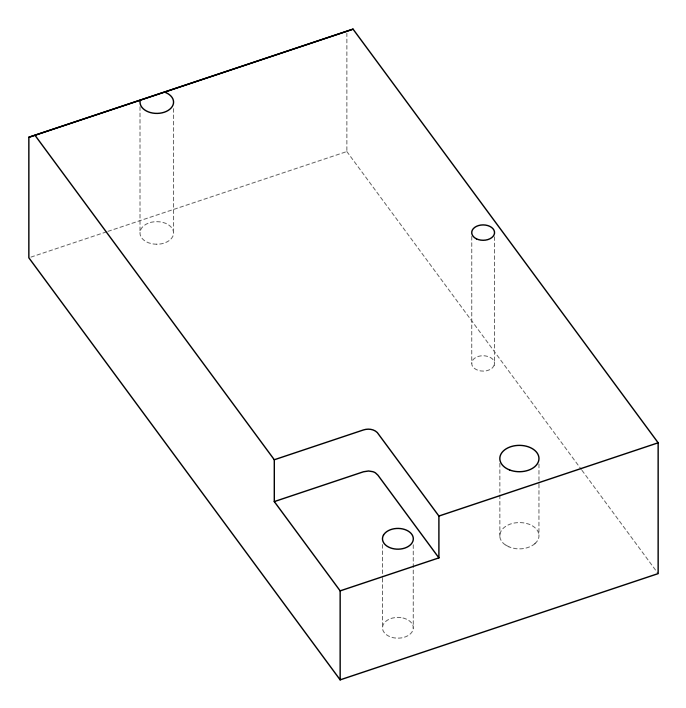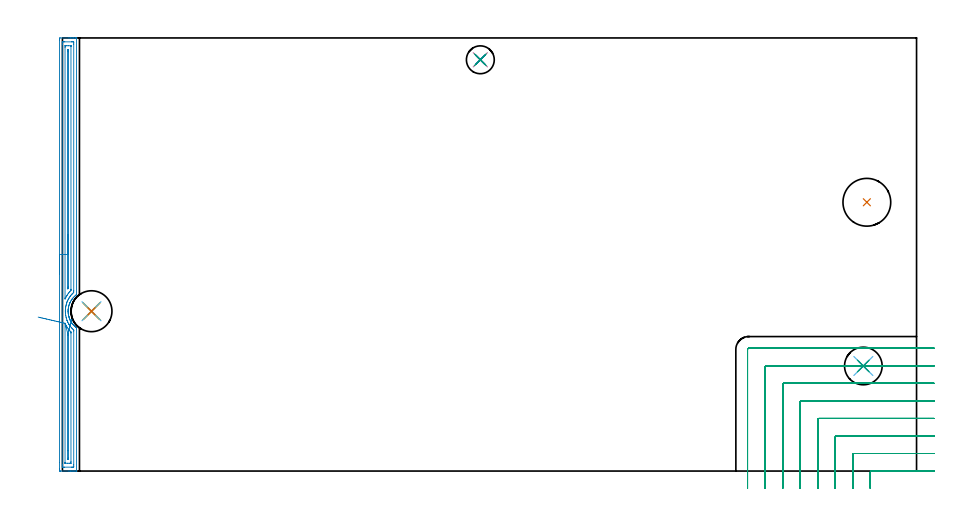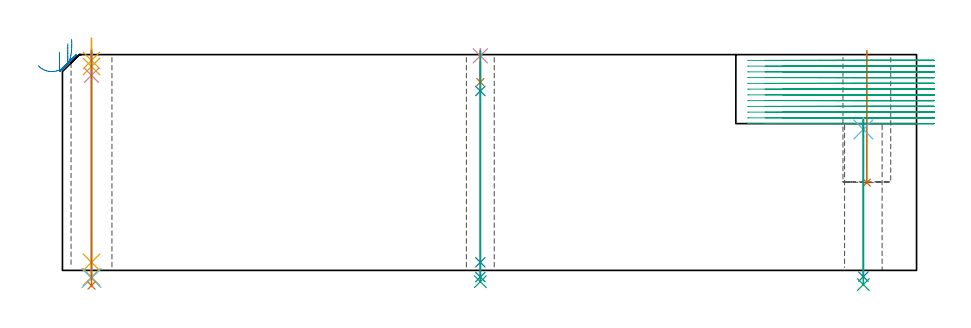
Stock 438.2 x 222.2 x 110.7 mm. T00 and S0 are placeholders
(PLAN: 15 operations, 12 tool changes, 33.4 min)
(1 INDEXABLE_INSERT_DRILL_BLIND_HOLE_FROM_SOLID | STEP1POCKET | NXT0302_020 | 0.27 min | 30803 mm3)
(2 AREA_MILL | FG_CHAMFER_SURFACE | UGT0205_001 | 7.19 min | 8410 mm3)
(3 MILL_CORNER_NOTCH_RECTANGULAR | CORNER_NOTCH_RECTANGULAR | NXT0201_011 | Follow Part, ap 3, ae 75% | 22.5 min | 226107 mm3)
(4 SPOT_DRILL | STEP1HOLE | NXT0321_9005460120000 | 0.03 min | 2 mm3)
(5 SPOT_DRILL_1 | STEP1HOLE_1 | NXT0321_9005460120000 | 0.05 min | 200 mm3)
(6 SPOT_DRILL_2 | STEP1HOLE_2 | NXT0321_9005460120000 | 0.06 min | 187 mm3)
(7 DRILL_BLIND_HOLE_INTO_CENTER | STEP1HOLE | NXT0301_065 | 0.07 min | 875 mm3)
(8 GUN_DRILL_THROUGH_HOLE | STEP1HOLE | UGT0307_005 | 0.54 min | 5234 mm3)
(9 DRILL_TO_ENLARGE_THROUGH_HOLE | STEP1HOLE | UGT0301_275 | 0.48 min | 11606 mm3)
(10 DRILL_BLIND_HOLE_INTO_CENTER_1 | STEP1HOLE_1 | NXT0301_042 | 0.05 min | 288 mm3)
(11 GUN_DRILL_THROUGH_HOLE_1 | STEP1HOLE_1 | UGT0307_005 | 0.58 min | 5530 mm3)
(12 DRILL_TO_ENLARGE_THROUGH_HOLE_1 | STEP1HOLE_1 | NXT0301_102 | 0.47 min | 9800 mm3)
(13 DRILL_TO_ENLARGE_THROUGH_HOLE_2 | STEP1HOLE_1 | UGT0301_051 | 0.48 min | 22384 mm3)
(14 DRILL_THROUGH_HOLE_INTO_CENTER | STEP1HOLE_2 | NXT0301_065 | 0.33 min | 5067 mm3)
(15 DRILL_TO_ENLARGE_THROUGH_HOLE_3 | STEP1HOLE_2 | UGT0301_260 | 0.35 min | 16734 mm3)
(TOOL NXT0302_020 | Index. Insert Drill 24.5mm [880-D2450L25-03] | D24.5 PA176 FL74 Z2)
(TOOL UGT0205_001 | Chamfer Mill 20 x 3 x 45 deg. | D20 FL50 Z2)
(TOOL NXT0201_011 | ENDMILL 12mm [2P460-1200-NA 1630] | D12 FL38 Z6)
(TOOL NXT0321_9005460120000 | NC Spot Drill, 142deg, 12mm, Carbide, Uncoated | D12 PA142 FL30 Z2)
(TOOL NXT0301_065 | Carbide Drill 9.4mm [860.1-0940-075A1-MM 2214] | D9.4 PA140 FL98 Z2)
(TOOL UGT0307_005 | Gun Drill 8.3 mm | D8.3 PA130 FL24 Z1)
(TOOL UGT0301_275 | Twist Drill 14.3 mm | D14.3 PA118 FL114 Z2)
(TOOL NXT0301_042 | Carbide Drill 7.1mm [860.1-0710-057A1-MM 2214] | D7.1 PA140 FL85 Z2)
(TOOL NXT0301_102 | Carbide Drill 13.5mm [860.1-1350-108A1-MM 2214] | D13.5 PA140 FL123 Z2)
(TOOL UGT0301_051 | Twist Drill 21 mm | D21 PA118 FL145 Z2)
(TOOL UGT0301_260 | Twist Drill 19.3 mm | D19.3 PA118 FL140 Z2)
(OP 1 INDEXABLE_INSERT_DRILL_BLIND_HOLE_FROM_SOLID)
G17 G21 G94 G90
T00 M6
G54
G17 G0 G90 X412.7 Y137.9 S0 M3
G43 Z120.7 H1
G94 G81 G98 Z45. F250. R112.7
G80
M5
M2
(OP 2 AREA_MILL)
G17 G21 G94 G90
T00 M6
G54
G17 G0 G90 X-1.5 Y101.1 S1061 M3
G43 Z120.7 H0
Z112.
G94 G1 Y101.138 Z111.128 F250.
Y101.252 Z110.264
Y101.441 Z109.412
Y101.703 Z108.58
Y102.037 Z107.774
Y102.44 Z107.
Y102.908 Z106.264
Y103.44 Z105.572
Y104.029 Z104.929
Y104.672 Z104.34
Y105.364 Z103.808
Y106.1 Z103.34
Y106.874 Z102.937
Y107.68 Z102.603
Y108.512 Z102.341
Y109.363 Z102.152
Y110.228 Z102.038
Y111.1 Z102.
Y221.127
X-1.499 Y221.612 Z102.001
X-1.496 Y222.013 Z102.002
X-1.492 Y222.19 Z102.005
X-1.1 Y222.2 Z102.397
X3.289 Z106.783
X3.886 Z107.383
X4.167 Z107.663
X4.764 Z108.26
X5.044 Z108.54
X5.606 Z109.106
X5.922 Z109.421
X6.8 Z110.299
X6.944 Z110.443
X7.074 Y222.197 Z110.567
X7.198 Y222.19 Z110.689
X7.2 Y222.057 Z110.7
Y90.602
X7.197 Y90.48 Z110.689
X7.124 Y90.418 Z110.62
X6.933 Y90.27 Z110.431
X6.823 Y90.182 Z110.323
X6.718 Y90.097 Z110.217
X6.531 Y89.936 Z110.03
X6.143 Y89.576 Z109.642
X5.765 Y89.203 Z109.263
X5.66 Y89.091 Z109.157
X5.33 Y88.706 Z108.828
X5.012 Y88.31 Z108.511
X4.911 Y88.17 Z108.411
X4.786 Y87.998 Z108.286
X4.413 Y87.416 Z107.913
X4.162 Y86.972 Z107.66
X3.915 Y86.498 Z107.413
X3.874 Y86.406 Z107.374
X3.825 Y86.294 Z107.325
X3.762 Y86.146 Z107.258
X3.727 Y86.066 Z107.224
X3.552 Y85.628 Z107.052
X3.425 Y85.254 Z106.924
X3.4 Y85.183 Z106.9
X3.267 Y84.735 Z106.767
X3.158 Y84.289 Z106.658
X3.065 Y83.841 Z106.565
X3.042 Y83.706 Z106.541
X3.009 Y83.472 Z106.508
X2.989 Y83.327 Z106.488
X2.949 Y82.947 Z106.445
X2.943 Y82.846 Z106.437
X2.934 Y82.723 Z106.429
X2.926 Y82.581 Z106.417
X2.919 Y82.501 Z106.413
X2.905 Y82.135 Z106.404
X2.903 Y82.054 Z106.401
X2.912 Y81.69 Z106.407
Y81.628 Z106.411
X2.913 Y81.607 Z106.412
X2.94 Y81.16 Z106.439
X2.979 Y80.798 Z106.473
X2.985 Y80.726 Z106.481
X2.994 Y80.659 Z106.491
X3.048 Y80.266 Z106.544
X3.122 Y79.907 Z106.613
X3.139 Y79.818 Z106.631
X3.222 Y79.462 Z106.716
X3.242 Y79.372 Z106.738
X3.265 Y79.288 Z106.764
X3.289 Y79.203 Z106.788
X3.344 Y79.016 Z106.839
X3.369 Y78.924 Z106.865
X3.515 Y78.479 Z107.013
X3.53 Y78.439 Z107.028
X3.652 Y78.125 Z107.147
X3.688 Y78.03 Z107.184
X3.876 Y77.585 Z107.374
X3.915 Y77.503 Z107.413
X3.96 Y77.418 Z107.459
X4.06 Y77.233 Z107.556
X4.349 Y76.691 Z107.848
X4.56 Y76.342 Z108.059
X4.786 Y75.999 Z108.286
X4.933 Y75.797 Z108.431
X5.29 Y75.347 Z108.786
X5.529 Y75.061 Z109.029
X5.63 Y74.943 Z109.126
X5.662 Y74.904 Z109.16
X5.709 Y74.857 Z109.208
X5.841 Y74.725 Z109.34
X5.922 Y74.645 Z109.418
X6.006 Y74.56 Z109.505
X6.09 Y74.476 Z109.589
X6.126 Y74.442 Z109.625
X6.215 Y74.361 Z109.71
X6.533 Y74.062 Z110.029
X6.592 Y74.01 Z110.089
X6.81 Y73.831 Z110.307
X6.988 Y73.692 Z110.487
X7.017 Y73.669 Z110.517
X7.196 Y73.531 Z110.69
X7.2 Y72.777 Z110.7
Y0.143
X7.198 Y0.01 Z110.689
X7.074 Y0.003 Z110.567
X6.944 Y0. Z110.443
X6.238 Z109.737
X5.606 Z109.106
X5.044 Z108.54
X4.764 Z108.26
X4.167 Z107.663
X3.886 Z107.383
X3.289 Z106.783
X-0.802 Z102.695
X-1.1 Y0.001 Z102.397
X-1.317 Y0.005 Z102.18
X-1.492 Y0.01 Z102.005
X-1.495 Y0.187 Z102.002
X-1.499 Y0.588 Z102.001
X-1.5 Y0.994 Z102.
Y4.435
Y111.1
X-0.086 Z103.414
Y218.938
X-0.083 Y219.688 Z103.417
X-0.08 Y219.829 Z103.42
X-0.068 Y220.19 Z103.432
X0.293 Y220.197 Z103.793
X0.656 Y220.199 Z104.156
X1.168 Y220.2 Z104.668
X4.679 Z108.179
X5.044 Y220.199 Z108.544
X5.561 Y220.196 Z109.061
X5.716 Y220.19 Z109.216
X5.779 Y220.163 Z109.279
X5.783 Y219.97 Z109.283
X5.784 Y219.829 Z109.284
X5.786 Y219.077 Z109.286
X5.785 Y92.524 Z109.285
X5.784 Y92.384 Z109.284
X5.777 Y91.64 Z109.277
X5.628 Y91.493 Z109.128
X5.329 Y91.204 Z108.829
X5.044 Y90.924 Z108.544
X4.887 Y90.762 Z108.387
X4.738 Y90.602 Z108.238
X4.474 Y90.29 Z107.974
X4.167 Y89.918 Z107.667
X4.076 Y89.803 Z107.576
X4.007 Y89.711 Z107.507
X3.71 Y89.283 Z107.21
X3.411 Y88.819 Z106.911
X3.289 Y88.62 Z106.789
X3.042 Y88.179 Z106.542
X2.909 Y87.928 Z106.409
X2.74 Y87.595 Z106.24
X2.491 Y87.037 Z105.991
X2.477 Y87.004 Z105.977
X2.467 Y86.98 Z105.967
X2.411 Y86.836 Z105.911
X2.229 Y86.33 Z105.729
X2.166 Y86.146 Z105.666
X2.015 Y85.657 Z105.515
X1.905 Y85.254 Z105.405
X1.831 Y84.952 Z105.331
X1.707 Y84.363 Z105.207
X1.681 Y84.214 Z105.181
X1.575 Y83.472 Z105.075
X1.571 Y83.434 Z105.071
X1.533 Y83.05 Z105.033
X1.505 Y82.609 Z105.005
X1.504 Y82.581 Z105.004
X1.496 Y82.157 Z104.996
Y81.728
X1.497 Y81.69 Z104.997
X1.533 Y80.945 Z105.033
X1.547 Y80.798 Z105.047
X1.549 Y80.782 Z105.049
X1.657 Y79.907 Z105.157
X1.667 Y79.84 Z105.167
X1.681 Y79.757 Z105.181
X1.841 Y79.016 Z105.341
X1.942 Y78.601 Z105.442
X2.079 Y78.125 Z105.579
X2.366 Y77.279 Z105.866
X2.383 Y77.233 Z105.883
X2.411 Y77.163 Z105.911
X2.7 Y76.489 Z106.2
X2.771 Y76.342 Z106.271
X3.18 Y75.562 Z106.68
X3.242 Y75.451 Z106.742
X3.289 Y75.371 Z106.789
X3.602 Y74.877 Z107.102
X3.814 Y74.56 Z107.314
X4.167 Y74.096 Z107.667
X4.511 Y73.669 Z108.011
X4.756 Y73.38 Z108.256
X5.044 Y73.082 Z108.544
X5.346 Y72.777 Z108.846
X5.689 Y72.44 Z109.189
X5.779 Y72.349 Z109.279
X5.781 Y72.306 Z109.281
X5.784 Y72.213 Z109.284
X5.785 Y72.025 Z109.285
X5.786 Y71.886 Z109.286
Y3.262
X5.783 Y2.512 Z109.283
X5.78 Y2.371 Z109.28
X5.768 Y2.01 Z109.268
X5.407 Y2.003 Z108.907
X5.044 Y2.001 Z108.544
X4.532 Y2. Z108.032
X1.021 Z104.521
X0.656 Y2.001 Z104.156
X0.139 Y2.004 Z103.639
X-0.016 Y2.01 Z103.484
X-0.079 Y2.037 Z103.421
X-0.083 Y2.23 Z103.417
X-0.084 Y2.371 Z103.416
X-0.086 Y3.123 Z103.414
Y111.1
X1.328 Z104.828
X1.329 Y217.363 Z104.829
X1.333 Y218.047 Z104.833
X1.335 Y218.15 Z104.835
X1.339 Y218.191 Z104.839
X1.387 Y218.196 Z104.887
X1.533 Y218.198 Z105.033
X2.26 Y218.2 Z105.76
X3.138 Z106.638
X4.016 Z107.516
X4.167 Y218.197 Z107.667
X4.317 Y218.193 Z107.817
X4.356 Y218.19 Z107.856
X4.365 Y218.169 Z107.865
X4.368 Y218.116 Z107.868
X4.37 Y218.047 Z107.87
X4.371 Y217.839 Z107.871
Y93.275
X4.37 Y93.069 Z107.87
X4.367 Y92.86 Z107.867
X4.365 Y92.725 Z107.865
X4.315 Y92.663 Z107.815
X4.054 Y92.384 Z107.554
X3.695 Y91.972 Z107.195
X3.289 Y91.494 Z106.789
X2.913 Y90.984 Z106.413
X2.644 Y90.602 Z106.144
X2.55 Y90.461 Z106.05
X2.411 Y90.243 Z105.911
X2.212 Y89.913 Z105.712
X2.094 Y89.711 Z105.594
X1.893 Y89.345 Z105.393
X1.614 Y88.819 Z105.114
X1.587 Y88.765 Z105.087
X1.533 Y88.655 Z105.033
X1.335 Y88.23 Z104.835
X1.331 Y88.611 Z104.831
X1.329 Y88.819 Z104.829
X1.328 Y111.1 Z104.828
X2.743 Z106.243
Y215.373
X2.744 Y215.71 Z106.244
X2.746 Y215.924 Z106.246
X2.75 Y216.036 Z106.25
X2.762 Y216.19 Z106.262
X2.85 Y216.191 Z106.35
X2.938 Y216.19 Z106.438
X2.95 Y216.036 Z106.45
X2.953 Y215.928 Z106.453
X2.956 Y215.711 Z106.456
X2.957 Y215.373 Z106.457
Y215.155
Y94.385
X2.956 Y94.167 Z106.456
X2.953 Y93.864 Z106.453
X2.95 Y93.742 Z106.45
X2.905 Y93.665 Z106.405
X2.833 Y93.578 Z106.333
X2.782 Y93.521 Z106.282
X2.75 Y93.487 Z106.25
X2.747 Y93.544 Z106.247
X2.745 Y93.65 Z106.245
X2.743 Y93.83 Z106.243
Y111.1
Y111.972 Z106.281
Y112.836 Z106.395
Y113.688 Z106.583
Y114.52 Z106.846
Y115.326 Z107.18
Y116.1 Z107.582
Y116.836 Z108.051
Y117.528 Z108.582
Y118.171 Z109.172
Y118.76 Z109.815
Y119.291 Z110.507
Y119.76 Z111.243
Y120.163 Z112.017
Y120.497 Z112.822
Y120.759 Z113.654
Y120.948 Z114.506
Y121.062 Z115.371
Y121.1 Z116.243
G0 Z120.7
X-12.444 Y78.974
Z105.018
G1 X-11.825 Y78.83 Z104.42
X-11.157 Y78.676 Z103.88
X-10.446 Y78.512 Z103.402
X-9.697 Y78.339 Z102.989
X-8.916 Y78.158 Z102.645
X-8.109 Y77.972 Z102.372
X-7.282 Y77.78 Z102.172
X-6.441 Y77.586 Z102.047
X-5.592 Y77.39 Z101.997
X-4.742 Y77.194 Z102.024
X-3.898 Y76.998 Z102.127
X-3.066 Y76.806 Z102.304
X-2.252 Y76.618 Z102.556
X-1.463 Y76.436 Z102.879
X-0.704 Y76.26 Z103.272
X0.019 Y76.093 Z103.731
X0.7 Y75.936 Z104.253
X1.334 Y75.789 Z104.834
X1.335 Z104.835
X1.376 Y75.704 Z104.876
X1.486 Y75.451 Z104.986
X1.533 Y75.351 Z105.033
X1.95 Y74.56 Z105.45
X2.113 Y74.258 Z105.613
X2.411 Y73.751 Z105.911
X2.461 Y73.669 Z105.961
X2.549 Y73.529 Z106.049
X3.092 Y72.777 Z106.592
X3.289 Y72.524 Z106.789
X3.815 Y71.886 Z107.315
X4.167 Y71.507 Z107.667
X4.291 Y71.375 Z107.791
X4.351 Y71.308 Z107.851
X4.364 Y71.292 Z107.864
X4.367 Y71.262 Z107.867
X4.369 Y71.203 Z107.869
X4.371 Y70.995 Z107.871
Y70.787
Y4.837
X4.367 Y4.153 Z107.867
X4.365 Y4.05 Z107.865
X4.361 Y4.009 Z107.861
X4.313 Y4.004 Z107.813
X4.167 Y4.002 Z107.667
X3.44 Y4. Z106.94
X2.562 Z106.062
X1.684 Z105.184
X1.533 Y4.003 Z105.033
X1.383 Y4.007 Z104.883
X1.344 Y4.01 Z104.844
X1.335 Y4.031 Z104.835
X1.332 Y4.084 Z104.832
X1.33 Y4.153 Z104.83
X1.329 Y4.361 Z104.829
Y75.659
X1.33 Y75.749 Z104.83
X1.332 Y75.782 Z104.832
X1.334 Y75.789 Z104.834
X2.753 Y70.514 Z106.253
X2.768 Y70.498 Z106.268
X2.848 Y70.406 Z106.348
X2.919 Y70.319 Z106.419
X2.95 Y70.28 Z106.45
X2.953 Y70.212 Z106.453
X2.955 Y70.104 Z106.455
X2.957 Y69.767 Z106.457
Y69.549
Y6.609
X2.954 Y6.276 Z106.454
X2.95 Y6.164 Z106.45
X2.938 Y6.01 Z106.438
X2.85 Y6.009 Z106.35
X2.762 Y6.01 Z106.262
X2.75 Y6.164 Z106.25
X2.747 Y6.272 Z106.247
X2.744 Y6.489 Z106.244
X2.743 Y10.463 Z106.243
Y70.104
X2.744 Y70.322 Z106.244
X2.746 Y70.43 Z106.246
X2.75 Y70.501 Z106.25
X2.753 Y70.514 Z106.253
X2.983 Y71.311 Z106.522
X3.205 Y72.083 Z106.862
X3.418 Y72.824 Z107.271
X3.62 Y73.527 Z107.746
X3.81 Y74.189 Z108.282
X3.987 Y74.802 Z108.877
X4.148 Y75.364 Z109.525
X4.294 Y75.869 Z110.221
X4.421 Y76.314 Z110.96
X4.531 Y76.695 Z111.737
X4.622 Y77.01 Z112.546
X4.692 Y77.256 Z113.38
X4.743 Y77.431 Z114.233
X4.772 Y77.533 Z115.099
X4.781 Y77.563 Z115.971
X4.768 Y77.52 Z116.842
X4.735 Y77.404 Z117.706
X4.681 Y77.216 Z118.556
G0 Z120.7
M5
M2
(OP 3 MILL_CORNER_NOTCH_RECTANGULAR)
G17 G21 G94 G90
T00 M6
G54
G17 G0 G90 X447.2 Y0. S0 M3
G43 Z120.7 H1
Z107.75
G94 G1 X444.2 F250.
X415.095 F500.
G3 X414.5 Y-0.595 R0.6
G1 Y-6.
Y-9. F250.
G0 Z120.7
X447.2 Y9.
Z107.75
G1 X444.2
X406.095 F500.
G3 X405.5 Y8.405 R0.6
G1 Y-6.
Y-9. F250.
G0 Z120.7
X447.2 Y18.
Z107.75
G1 X444.2
X397.095 F500.
G3 X396.5 Y17.405 R0.6
G1 Y-6.
Y-9. F250.
G0 Z120.7
X447.2 Y27.
Z107.75
G1 X444.2
X388.096 F500.
G3 X387.5 Y26.404 R0.6
G1 Y-6.
Y-9. F250.
G0 Z120.7
X447.2 Y36.
Z107.75
G1 X444.2
X379.096 F500.
G3 X378.5 Y35.404 R0.6
G1 Y-6.
Y-9. F250.
G0 Z120.7
X447.2 Y45.
Z107.75
G1 X444.2
X370.096 F500.
G3 X369.5 Y44.404 R0.6
G1 Y-6.
Y-9. F250.
G0 Z120.7
X447.2 Y54.
Z107.75
G1 X444.2
X361.096 F500.
G3 X360.5 Y53.404 R0.6
G1 Y-6.
Y-9. F250.
G0 Z120.7
X447.2 Y63.
Z107.75
G1 X444.2
X352.096 F500.
G3 X351.5 Y62.404 R0.6
G1 Y-6.
Y-9. F250.
G0 Z120.7
X447.2 Y0.
Z104.8
G1 X444.2
X415.095 F500.
G3 X414.5 Y-0.595 R0.6
G1 Y-6.
Y-9. F250.
G0 Z120.7
X447.2 Y9.
Z104.8
G1 X444.2
X406.095 F500.
G3 X405.5 Y8.405 R0.6
G1 Y-6.
Y-9. F250.
G0 Z120.7
X447.2 Y18.
Z104.8
G1 X444.2
X397.095 F500.
G3 X396.5 Y17.405 R0.6
G1 Y-6.
Y-9. F250.
G0 Z120.7
X447.2 Y27.
Z104.8
G1 X444.2
X388.096 F500.
G3 X387.5 Y26.404 R0.6
G1 Y-6.
Y-9. F250.
G0 Z120.7
X447.2 Y36.
Z104.8
G1 X444.2
X379.096 F500.
G3 X378.5 Y35.404 R0.6
G1 Y-6.
Y-9. F250.
G0 Z120.7
X447.2 Y45.
Z104.8
G1 X444.2
X370.096 F500.
G3 X369.5 Y44.404 R0.6
G1 Y-6.
Y-9. F250.
G0 Z120.7
X447.2 Y54.
Z104.8
G1 X444.2
X361.096 F500.
G3 X360.5 Y53.404 R0.6
G1 Y-6.
Y-9. F250.
G0 Z120.7
X447.2 Y63.
Z104.8
G1 X444.2
X352.096 F500.
G3 X351.5 Y62.404 R0.6
G1 Y-6.
Y-9. F250.
G0 Z120.7
X447.2 Y0.
Z101.85
G1 X444.2
X415.095 F500.
G3 X414.5 Y-0.595 R0.6
G1 Y-6.
Y-9. F250.
G0 Z120.7
X447.2 Y9.
Z101.85
G1 X444.2
X406.095 F500.
G3 X405.5 Y8.405 R0.6
G1 Y-6.
Y-9. F250.
G0 Z120.7
X447.2 Y18.
Z101.85
G1 X444.2
X397.095 F500.
G3 X396.5 Y17.405 R0.6
G1 Y-6.
Y-9. F250.
G0 Z120.7
X447.2 Y27.
Z101.85
G1 X444.2
X388.096 F500.
G3 X387.5 Y26.404 R0.6
G1 Y-6.
Y-9. F250.
G0 Z120.7
X447.2 Y36.
Z101.85
G1 X444.2
X379.096 F500.
G3 X378.5 Y35.404 R0.6
G1 Y-6.
Y-9. F250.
G0 Z120.7
X447.2 Y45.
Z101.85
G1 X444.2
X370.096 F500.
G3 X369.5 Y44.404 R0.6
G1 Y-6.
Y-9. F250.
G0 Z120.7
X447.2 Y54.
Z101.85
G1 X444.2
X361.096 F500.
G3 X360.5 Y53.404 R0.6
G1 Y-6.
Y-9. F250.
G0 Z120.7
X447.2 Y63.
Z101.85
G1 X444.2
X352.096 F500.
G3 X351.5 Y62.404 R0.6
G1 Y-6.
Y-9. F250.
G0 Z120.7
X447.2 Y0.
Z98.9
G1 X444.2
X415.095 F500.
G3 X414.5 Y-0.595 R0.6
G1 Y-6.
Y-9. F250.
G0 Z120.7
X447.2 Y9.
Z98.9
G1 X444.2
X406.095 F500.
G3 X405.5 Y8.405 R0.6
G1 Y-6.
Y-9. F250.
G0 Z120.7
X447.2 Y18.
Z98.9
G1 X444.2
X397.095 F500.
G3 X396.5 Y17.405 R0.6
G1 Y-6.
Y-9. F250.
G0 Z120.7
X447.2 Y27.
Z98.9
G1 X444.2
X388.096 F500.
G3 X387.5 Y26.404 R0.6
G1 Y-6.
Y-9. F250.
G0 Z120.7
X447.2 Y36.
Z98.9
G1 X444.2
X379.096 F500.
G3 X378.5 Y35.404 R0.6
G1 Y-6.
Y-9. F250.
G0 Z120.7
X447.2 Y45.
Z98.9
G1 X444.2
X370.096 F500.
G3 X369.5 Y44.404 R0.6
G1 Y-6.
Y-9. F250.
G0 Z120.7
X447.2 Y54.
Z98.9
G1 X444.2
X361.096 F500.
G3 X360.5 Y53.404 R0.6
G1 Y-6.
Y-9. F250.
G0 Z120.7
X447.2 Y63.
Z98.9
G1 X444.2
X352.096 F500.
G3 X351.5 Y62.404 R0.6
G1 Y-6.
Y-9. F250.
G0 Z120.7
X447.2 Y0.
Z95.95
G1 X444.2
X415.095 F500.
G3 X414.5 Y-0.595 R0.6
G1 Y-6.
Y-9. F250.
G0 Z120.7
X447.2 Y9.
Z95.95
G1 X444.2
X406.095 F500.
G3 X405.5 Y8.405 R0.6
G1 Y-6.
Y-9. F250.
G0 Z120.7
X447.2 Y18.
Z95.95
G1 X444.2
X397.095 F500.
G3 X396.5 Y17.405 R0.6
G1 Y-6.
Y-9. F250.
G0 Z120.7
X447.2 Y27.
Z95.95
G1 X444.2
X388.096 F500.
G3 X387.5 Y26.404 R0.6
G1 Y-6.
Y-9. F250.
G0 Z120.7
X447.2 Y36.
Z95.95
G1 X444.2
X379.096 F500.
G3 X378.5 Y35.404 R0.6
G1 Y-6.
Y-9. F250.
G0 Z120.7
X447.2 Y45.
Z95.95
G1 X444.2
X370.096 F500.
G3 X369.5 Y44.404 R0.6
G1 Y-6.
Y-9. F250.
G0 Z120.7
X447.2 Y54.
Z95.95
G1 X444.2
X361.096 F500.
G3 X360.5 Y53.404 R0.6
G1 Y-6.
Y-9. F250.
G0 Z120.7
X447.2 Y63.
Z95.95
G1 X444.2
X352.096 F500.
G3 X351.5 Y62.404 R0.6
G1 Y-6.
Y-9. F250.
G0 Z120.7
X447.2 Y0.
Z93.
G1 X444.2
X415.095 F500.
G3 X414.5 Y-0.595 R0.6
G1 Y-6.
Y-9. F250.
G0 Z120.7
X447.2 Y9.
Z93.
G1 X444.2
X406.095 F500.
G3 X405.5 Y8.405 R0.6
G1 Y-6.
Y-9. F250.
G0 Z120.7
X447.2 Y18.
Z93.
G1 X444.2
X397.095 F500.
G3 X396.5 Y17.405 R0.6
G1 Y-6.
Y-9. F250.
G0 Z120.7
X447.2 Y27.
Z93.
G1 X444.2
X388.096 F500.
G3 X387.5 Y26.404 R0.6
G1 Y-6.
Y-9. F250.
G0 Z120.7
X447.2 Y36.
Z93.
G1 X444.2
X379.096 F500.
G3 X378.5 Y35.404 R0.6
G1 Y-6.
Y-9. F250.
G0 Z120.7
X447.2 Y45.
Z93.
G1 X444.2
X370.096 F500.
G3 X369.5 Y44.404 R0.6
G1 Y-6.
Y-9. F250.
G0 Z120.7
X447.2 Y54.
Z93.
G1 X444.2
X361.096 F500.
G3 X360.5 Y53.404 R0.6
G1 Y-6.
Y-9. F250.
G0 Z120.7
X447.2 Y63.
Z93.
G1 X444.2
X352.096 F500.
G3 X351.5 Y62.404 R0.6
G1 Y-6.
Y-9. F250.
G0 Z120.7
X447.2 Y0.
Z90.05
G1 X444.2
X415.095 F500.
G3 X414.5 Y-0.595 R0.6
G1 Y-6.
Y-9. F250.
G0 Z120.7
X447.2 Y9.
Z90.05
G1 X444.2
X406.095 F500.
G3 X405.5 Y8.405 R0.6
G1 Y-6.
Y-9. F250.
G0 Z120.7
X447.2 Y18.
Z90.05
G1 X444.2
X397.095 F500.
G3 X396.5 Y17.405 R0.6
G1 Y-6.
Y-9. F250.
G0 Z120.7
X447.2 Y27.
Z90.05
G1 X444.2
X388.096 F500.
G3 X387.5 Y26.404 R0.6
G1 Y-6.
Y-9. F250.
G0 Z120.7
X447.2 Y36.
Z90.05
G1 X444.2
X379.096 F500.
G3 X378.5 Y35.404 R0.6
G1 Y-6.
Y-9. F250.
G0 Z120.7
X447.2 Y45.
Z90.05
G1 X444.2
X370.096 F500.
G3 X369.5 Y44.404 R0.6
G1 Y-6.
Y-9. F250.
G0 Z120.7
X447.2 Y54.
Z90.05
G1 X444.2
X361.096 F500.
G3 X360.5 Y53.404 R0.6
G1 Y-6.
Y-9. F250.
G0 Z120.7
X447.2 Y63.
Z90.05
G1 X444.2
X352.096 F500.
G3 X351.5 Y62.404 R0.6
G1 Y-6.
Y-9. F250.
G0 Z120.7
X447.2 Y0.
Z87.1
G1 X444.2
X415.095 F500.
G3 X414.5 Y-0.595 R0.6
G1 Y-6.
Y-9. F250.
G0 Z120.7
X447.2 Y9.
Z87.1
G1 X444.2
X406.095 F500.
G3 X405.5 Y8.405 R0.6
G1 Y-6.
Y-9. F250.
G0 Z120.7
X447.2 Y18.
Z87.1
G1 X444.2
X397.095 F500.
G3 X396.5 Y17.405 R0.6
G1 Y-6.
Y-9. F250.
G0 Z120.7
X447.2 Y27.
Z87.1
G1 X444.2
X388.096 F500.
G3 X387.5 Y26.404 R0.6
G1 Y-6.
Y-9. F250.
G0 Z120.7
X447.2 Y36.
Z87.1
G1 X444.2
X379.096 F500.
G3 X378.5 Y35.404 R0.6
G1 Y-6.
Y-9. F250.
G0 Z120.7
X447.2 Y45.
Z87.1
G1 X444.2
X370.096 F500.
G3 X369.5 Y44.404 R0.6
G1 Y-6.
Y-9. F250.
G0 Z120.7
X447.2 Y54.
Z87.1
G1 X444.2
X361.096 F500.
G3 X360.5 Y53.404 R0.6
G1 Y-6.
Y-9. F250.
G0 Z120.7
X447.2 Y63.
Z87.1
G1 X444.2
X352.096 F500.
G3 X351.5 Y62.404 R0.6
G1 Y-6.
Y-9. F250.
G0 Z120.7
X447.2 Y0.
Z84.15
G1 X444.2
X415.095 F500.
G3 X414.5 Y-0.595 R0.6
G1 Y-6.
Y-9. F250.
G0 Z120.7
X447.2 Y9.
Z84.15
G1 X444.2
X406.095 F500.
G3 X405.5 Y8.405 R0.6
G1 Y-6.
Y-9. F250.
G0 Z120.7
X447.2 Y18.
Z84.15
G1 X444.2
X397.095 F500.
G3 X396.5 Y17.405 R0.6
G1 Y-6.
Y-9. F250.
G0 Z120.7
X447.2 Y27.
Z84.15
G1 X444.2
X388.096 F500.
G3 X387.5 Y26.404 R0.6
G1 Y-6.
Y-9. F250.
G0 Z120.7
X447.2 Y36.
Z84.15
G1 X444.2
X379.096 F500.
G3 X378.5 Y35.404 R0.6
G1 Y-6.
Y-9. F250.
G0 Z120.7
X447.2 Y45.
Z84.15
G1 X444.2
X370.096 F500.
G3 X369.5 Y44.404 R0.6
G1 Y-6.
Y-9. F250.
G0 Z120.7
X447.2 Y54.
Z84.15
G1 X444.2
X361.096 F500.
G3 X360.5 Y53.404 R0.6
G1 Y-6.
Y-9. F250.
G0 Z120.7
X447.2 Y63.
Z84.15
G1 X444.2
X352.096 F500.
G3 X351.5 Y62.404 R0.6
G1 Y-6.
Y-9. F250.
G0 Z120.7
X447.2 Y0.
Z81.2
G1 X444.2
X415.095 F500.
G3 X414.5 Y-0.595 R0.6
G1 Y-6.
Y-9. F250.
G0 Z120.7
X447.2 Y9.
Z81.2
G1 X444.2
X406.095 F500.
G3 X405.5 Y8.405 R0.6
G1 Y-6.
Y-9. F250.
G0 Z120.7
X447.2 Y18.
Z81.2
G1 X444.2
X397.095 F500.
G3 X396.5 Y17.405 R0.6
G1 Y-6.
Y-9. F250.
G0 Z120.7
X447.2 Y27.
Z81.2
G1 X444.2
X388.096 F500.
G3 X387.5 Y26.404 R0.6
G1 Y-6.
Y-9. F250.
G0 Z120.7
X447.2 Y36.
Z81.2
G1 X444.2
X379.096 F500.
G3 X378.5 Y35.404 R0.6
G1 Y-6.
Y-9. F250.
G0 Z120.7
X447.2 Y45.
Z81.2
G1 X444.2
X370.096 F500.
G3 X369.5 Y44.404 R0.6
G1 Y-6.
Y-9. F250.
G0 Z120.7
X447.2 Y54.
Z81.2
G1 X444.2
X361.096 F500.
G3 X360.5 Y53.404 R0.6
G1 Y-6.
Y-9. F250.
G0 Z120.7
X447.2 Y63.
Z81.2
G1 X444.2
X352.096 F500.
G3 X351.5 Y62.404 R0.6
G1 Y-6.
Y-9. F250.
G0 Z120.7
X447.2 Y0.
Z78.25
G1 X444.2
X415.095 F500.
G3 X414.5 Y-0.595 R0.6
G1 Y-6.
Y-9. F250.
G0 Z120.7
X447.2 Y9.
Z78.25
G1 X444.2
X406.095 F500.
G3 X405.5 Y8.405 R0.6
G1 Y-6.
Y-9. F250.
G0 Z120.7
X447.2 Y18.
Z78.25
G1 X444.2
X397.095 F500.
G3 X396.5 Y17.405 R0.6
G1 Y-6.
Y-9. F250.
G0 Z120.7
X447.2 Y27.
Z78.25
G1 X444.2
X388.096 F500.
G3 X387.5 Y26.404 R0.6
G1 Y-6.
Y-9. F250.
G0 Z120.7
X447.2 Y36.
Z78.25
G1 X444.2
X379.096 F500.
G3 X378.5 Y35.404 R0.6
G1 Y-6.
Y-9. F250.
G0 Z120.7
X447.2 Y45.
Z78.25
G1 X444.2
X370.096 F500.
G3 X369.5 Y44.404 R0.6
G1 Y-6.
Y-9. F250.
G0 Z120.7
X447.2 Y54.
Z78.25
G1 X444.2
X361.096 F500.
G3 X360.5 Y53.404 R0.6
G1 Y-6.
Y-9. F250.
G0 Z120.7
X447.2 Y63.
Z78.25
G1 X444.2
X352.096 F500.
G3 X351.5 Y62.404 R0.6
G1 Y-6.
Y-9. F250.
G0 Z120.7
X447.2 Y0.
Z75.3
G1 X444.2
X415.095 F500.
G3 X414.5 Y-0.595 R0.6
G1 Y-6.
Y-9. F250.
G0 Z120.7
X447.2 Y9.
Z75.3
G1 X444.2
X406.095 F500.
G3 X405.5 Y8.405 R0.6
G1 Y-6.
Y-9. F250.
G0 Z120.7
X447.2 Y18.
Z75.3
G1 X444.2
X397.095 F500.
G3 X396.5 Y17.405 R0.6
G1 Y-6.
Y-9. F250.
G0 Z120.7
X447.2 Y27.
Z75.3
G1 X444.2
X388.096 F500.
G3 X387.5 Y26.404 R0.6
G1 Y-6.
Y-9. F250.
G0 Z120.7
X447.2 Y36.
Z75.3
G1 X444.2
X379.096 F500.
G3 X378.5 Y35.404 R0.6
G1 Y-6.
Y-9. F250.
G0 Z120.7
X447.2 Y45.
Z75.3
G1 X444.2
X370.096 F500.
G3 X369.5 Y44.404 R0.6
G1 Y-6.
Y-9. F250.
G0 Z120.7
X447.2 Y54.
Z75.3
G1 X444.2
X361.096 F500.
G3 X360.5 Y53.404 R0.6
G1 Y-6.
Y-9. F250.
G0 Z120.7
X447.2 Y63.
Z75.3
G1 X444.2
X352.096 F500.
G3 X351.5 Y62.404 R0.6
G1 Y-6.
Y-9. F250.
G0 Z120.7
M5
M2
(OP 4 SPOT_DRILL)
G17 G21 G94 G90
T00 M6
G54
G17 G0 G90 X214.4 Y211. S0 M3
G43 Z120.7 H0
G94 G81 G98 Z110.085 F250. R113.7
G80
M5
M2
(OP 5 SPOT_DRILL_1)
G17 G21 G94 G90
T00 M6
G54
G17 G0 G90 X14.9 Y82. S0 M3
G43 Z120.7 H0
G94 G81 G98 Z107.7 F250. R113.7
G80
M5
M2
(OP 6 SPOT_DRILL_2)
G17 G21 G94 G90
T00 M6
G54
G17 G0 G90 X410.9 Y53.9 S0 M3
G43 Z120.7 H0
G94 G81 G98 Z72.3 F250. R78.3
G80
M5
M2
(OP 7 DRILL_BLIND_HOLE_INTO_CENTER)
G17 G21 G94 G90
T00 M6
G54
G17 G0 G90 X214.4 Y211. S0 M3
G43 Z120.7 H1
G94 G81 G98 Z96.6 F250. R112.7
G80
M5
M2
(OP 8 GUN_DRILL_THROUGH_HOLE)
G17 G21 G94 G90
T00 M6
G54
G17 G0 G90 X214.4 Y211. M8
G43 Z120.7 H0
Z107.227
S716 M3
G94 G1 Z92.025 F125. M26
G4 X.084
Z4.15 F250.
G4 X.084
Z-3.435 F125.
G4 X.084
M5
M9
G0 Z107.227
Z120.7
M2
(OP 9 DRILL_TO_ENLARGE_THROUGH_HOLE)
G17 G21 G94 G90
T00 M6
G54
G17 G0 G90 X214.4 Y211. S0 M3
G43 Z120.7 H0
G94 G73 G98 Z-5.796 F250. Q12.944 R112.7
G80
M5
M2
(OP 10 DRILL_BLIND_HOLE_INTO_CENTER_1)
G17 G21 G94 G90
T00 M6
G54
G17 G0 G90 X14.9 Y82. S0 M3
G43 Z120.7 H1
G94 G81 G98 Z100.05 F250. R112.7
G80
M5
M2
(OP 11 GUN_DRILL_THROUGH_HOLE_1)
G17 G21 G94 G90
T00 M6
G54
G17 G0 G90 X14.9 Y82. M8
G43 Z120.7 H0
Z119.154
S716 M3
G94 G1 Z104.615 F125. M26
G4 X.084
Z4.15 F250.
G4 X.084
Z-3.435 F125.
G4 X.084
M5
M9
G0 Z119.154
Z120.7
M2
(OP 12 DRILL_TO_ENLARGE_THROUGH_HOLE_1)
G17 G21 G94 G90
T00 M6
G54
G17 G0 G90 X14.9 Y82. S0 M3
G43 Z120.7 H1
G94 G73 G98 Z-3.957 F250. Q12.74 R112.7
G80
M5
M2
(OP 13 DRILL_TO_ENLARGE_THROUGH_HOLE_2)
G17 G21 G94 G90
T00 M6
G54
G17 G0 G90 X14.9 Y82. S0 M3
G43 Z120.7 H0
G94 G73 G98 Z-7.809 F250. Q19.752 R112.7
G80
M5
M2
(OP 14 DRILL_THROUGH_HOLE_INTO_CENTER)
G17 G21 G94 G90
T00 M6
G54
G17 G0 G90 X410.9 Y53.9 S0 M3
G43 Z120.7 H1
G94 G73 G98 Z-3.211 F250. Q8.723 R77.3
G80
M5
M2
(OP 15 DRILL_TO_ENLARGE_THROUGH_HOLE_3)
G17 G21 G94 G90
T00 M6
G54
G17 G0 G90 X410.9 Y53.9 S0 M3
G43 Z120.7 H0
G94 G73 G98 Z-7.298 F250. Q16.52 R77.3
G80
M5
M2
